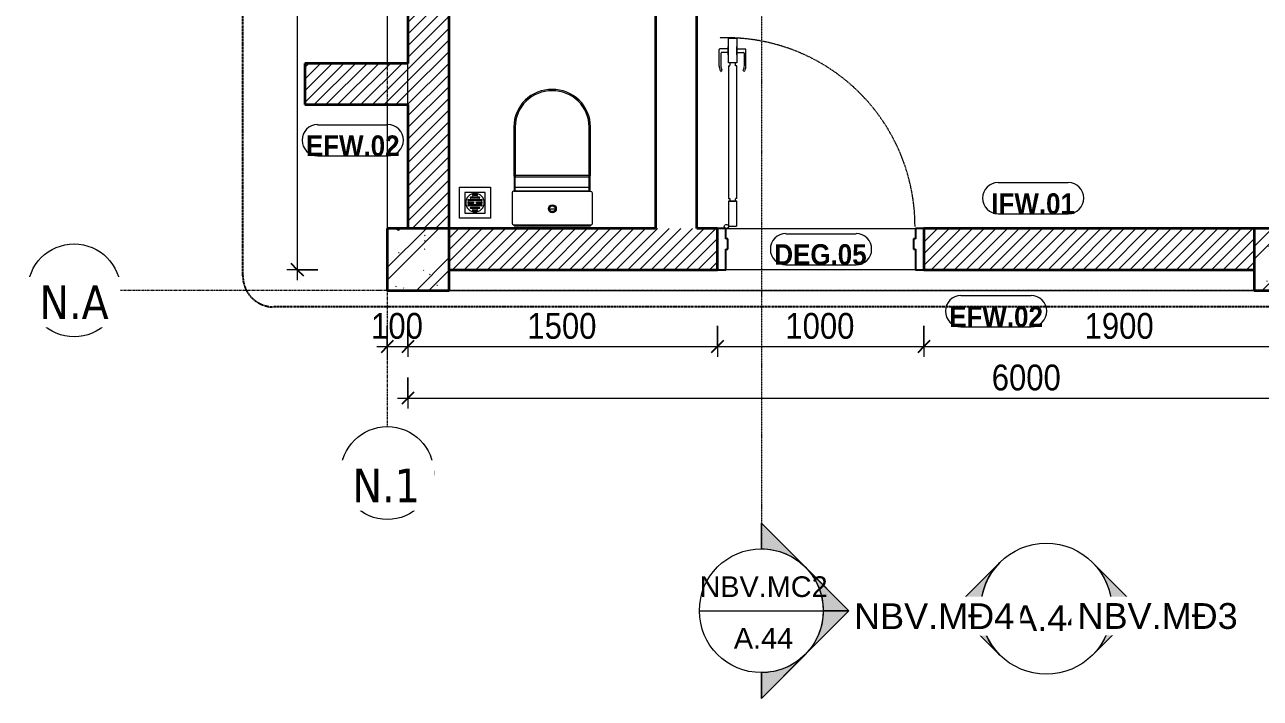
# Model space of a CAD drawing. Header units: millimetres. Extents: x 67230 to 175545, y -2320 to 85793.
# Drawn here: x 67396 to 73383, y 79442 to 82706 of the extents above; entities that cross this region are included whole.
import ezdxf

# ---------------------------------------------------------------- set-up
doc = ezdxf.new("R2010")
doc.units = ezdxf.units.MM
for name, pattern in [('Dash - Tight', [4.5, 3, -1.5]), ('Dash Dot 3_16_', [7.9375, 4.7625, -1.5875, 0, -1.5875]), ('Grid Line', [22.225, 12.7, -3.175, 3.175, -3.175]), ('Hidden', [7.14375, 4.7625, -2.38125])]:
    doc.linetypes.add(name, pattern=pattern)
for name, color, linetype, lineweight in [('A-ANNO-DIMS', 211, 'Continuous', 9), ('A-ANNO-DIMS-50', 211, 'Continuous', 9), ('A-ANNO-NOTE', 131, 'Continuous', 9), ('A-DETL-GENF-1', 92, 'Dash - Tight', 18), ('A-DETL-GENF-2', 92, 'Hidden', 25), ('A-DOOR', 31, 'Continuous', 18), ('A-DOOR-1', 31, 'Continuous', 25), ('A-DOOR-IDEN', 31, 'Continuous', 9), ('A-FLOR', 192, 'Continuous', 18), ('A-WALL', 113, 'Continuous', 18), ('A-WALL-1', 9, 'Continuous', 18), ('A-WALL-2', 113, 'Continuous', 35), ('A-WALL-PATT-1', 111, 'Continuous', 18), ('G-ANNO-SYMB', 111, 'Continuous', 9), ('G-ANNO-SYMB-1', 111, 'Dash Dot 3_16_', 18), ('M-EQPM', 50, 'Continuous', 18), ('P-SANR-FIXT', 6, 'Continuous', 18), ('S-COLS', 52, 'Continuous', 18), ('S-COLS-1', 9, 'Continuous', 18), ('S-COLS-2', 52, 'Continuous', 35), ('S-GRID-1', 1, 'Grid Line', 9), ('S-GRID-IDEN', 1, 'Continuous', 9)]:
    doc.layers.add(name, color=color, linetype=linetype, lineweight=lineweight)
doc.styles.add('Arial', font='arial.ttf', dxfattribs={"height": 125})
doc.styles.add('Arial_1', font='arial.ttf', dxfattribs={"height": 100})
doc.styles.add('Arial_B', font='arialbd.ttf', dxfattribs={"width": 0.9, "height": 100})
doc.styles.add('Tahoma_B', font='tahomabd.ttf', dxfattribs={"height": 162.5})
doc.styles.add('UTM Avo', font='', dxfattribs={"width": 0.9, "height": 125})
doc.styles.get('UTM Avo').set_extended_font_data('UTM Avo')
doc.dimstyles.new('1_Dim_chi_tiet_2_5_1', dxfattribs={"dimscale": 304.8, "dimtxt": 124.912619, "dimasz": 0.19685, "dimexe": 0.164042, "dimexo": 0.0625, "dimgap": 0.016404, "dimtad": 1, "dimdec": 0, "dimrnd": 5, "dimzin": 0, "dimdsep": 46, "dimtxsty": 'UTM Avo', "dimblk1": 'OBLIQUE', "dimblk2": 'OBLIQUE', "dimsah": 1, "dimcen": 0.09, "dimdle": 0.164042, "dimazin": 0, "dimtfac": 1, "dimtdec": 4, "dimtix": 1, "dimtmove": 0, "dimatfit": 3, "dimfxl": 0.328084, "dimfxlon": 1, "dimtvp": 1, "dimtolj": 1, "dimtzin": 0, "dimarcsym": 2})
pattern_1 = [(50, (-69302.56, -81568.23), (364.3679, -31.8783), [38.1, -419.1]), (355, (-69302.56, -81568.23), (-70.4859, 382.1133), [30.48, -335.28]), (100.451, (-69272.2, -81570.9), (293.885, 350.2334), [32.38, -356.18]), (46.184, (-69302.56, -81466.63), (542.1585, -84.0858), [57.15, -628.65]), (96.636, (-69257.4, -81473.63), (474.805, 494.8554), [48.57, -534.27]), (351.184, (-69302.56, -81466.6), (474.8102, 494.85), [45.72, -502.92]), (21, (-69251.76, -81492.03), (303.2285, -204.5305), [38.1, -419.1]), (326, (-69251.76, -81492.03), (123.6039, 368.376), [30.48, -335.28]), (71.451, (-69226.5, -81509.07), (426.8341, 163.8427), [32.38, -356.18]), (37.5, (-69302.56, -81568.23), (6.17665, 169.11015), [3.353, -327.863, 3.353, -337.007, -336.55]), (37.5, (-69302.56, -81568.23), (6.17665, 169.11015), [-671.576, 3.353, -333.197]), (7.5, (-69302.56, -81568.23), (133.63888, 200.3615), [3.353, -190.703, 3.353, -320.243, -128.27]), (7.5, (-69302.56, -81568.23), (133.63888, 200.3615), [-517.652, 3.353, -124.917]), (327.5, (-69415.85, -81568.23), (271.18182, -11.45836), [3.353, -123.647, 3.353, -918.667]), (327.5, (-69415.85, -81568.23), (271.18182, -11.45836), [-130.353, -392.887, 3.353, -522.427]), (317.5, (-69466.65, -81568.23), (296.2585, 50.85285), [3.353, -161.747, 3.353, -633.171]), (317.5, (-69466.65, -81568.23), (296.2585, 50.85285), [-168.453, -259.791, 3.353, -370.027]), (45, (-69302.56, -81568.23), (-125.7236, 125.7236), []), (45, (-69302.56, -81377.73), (-125.7236, 125.7236), [])]
pattern_2 = [(50, (-73502.56, -81568.23), (364.3679, -31.8783), [38.1, -419.1]), (355, (-73502.56, -81568.23), (-70.4859, 382.1133), [30.48, -335.28]), (100.451, (-73472.2, -81570.9), (293.885, 350.2334), [32.38, -356.18]), (46.184, (-73502.56, -81466.63), (542.1585, -84.0858), [57.15, -628.65]), (96.636, (-73457.4, -81473.63), (474.805, 494.8554), [48.57, -534.27]), (351.184, (-73502.56, -81466.6), (474.8102, 494.85), [45.72, -502.92]), (21, (-73451.76, -81492.03), (303.2285, -204.5305), [38.1, -419.1]), (326, (-73451.76, -81492.03), (123.6039, 368.376), [30.48, -335.28]), (71.451, (-73426.5, -81509.07), (426.8341, 163.8427), [32.38, -356.18]), (37.5, (-73502.56, -81568.23), (6.17665, 169.11015), [3.353, -327.863, 3.353, -337.007, -336.55]), (37.5, (-73502.56, -81568.23), (6.17665, 169.11015), [-671.576, 3.353, -333.197]), (7.5, (-73502.56, -81568.23), (133.63888, 200.3615), [3.353, -190.703, 3.353, -320.243, -128.27]), (7.5, (-73502.56, -81568.23), (133.63888, 200.3615), [-517.652, 3.353, -124.917]), (327.5, (-73615.85, -81568.23), (271.18182, -11.45836), [3.353, -123.647, 3.353, -918.667]), (327.5, (-73615.85, -81568.23), (271.18182, -11.45836), [-130.353, -392.887, 3.353, -522.427]), (317.5, (-73666.65, -81568.23), (296.2585, 50.85285), [3.353, -161.747, 3.353, -633.171]), (317.5, (-73666.65, -81568.23), (296.2585, 50.85285), [-168.453, -259.791, 3.353, -370.027]), (45, (-73502.56, -81568.23), (-125.7236, 125.7236), []), (45, (-73502.56, -81377.73), (-125.7236, 125.7236), [])]
pattern_3 = [(45, (0, 0), (-28.284271, 28.284271), [])]

# ---------------------------------------------------------------- blocks, each defined once
blk = doc.blocks.new('M_Concrete-Rectangular-Column2 - 300x300-V1-TKCS_NHÀ BẢO VỆ - MẶT BẰNG COTE _1_000')
at = {"layer": 'S-COLS-1'}
h = blk.add_hatch(dxfattribs=at)
h.set_pattern_fill('FP_2', color=256, style=0, pattern_type=2)
h.set_pattern_definition(pattern_1)
h.paths.add_polyline_path([(150, -150), (150, 150), (-150, 150), (-150, -150), (58.2, -150)])
h = blk.add_hatch(dxfattribs=at)
h.set_pattern_fill('FP_2', color=256, style=0, pattern_type=2)
h.set_pattern_definition(pattern_1)
h.paths.add_polyline_path([(150, -150), (150, 150), (-150, 150), (-150, -150), (58.2, -150)])
at = {"layer": 'S-COLS-2'}
for p, q in [((150, 150), (-150, 150)), ((-150, 150), (-150, -150)), ((150, -150), (150, 150)), ((-150, -150), (150, -150))]:
    blk.add_line(p, q, dxfattribs=at)
blk = doc.blocks.new('M_Concrete-Rectangular-Column2 - 300x300-V3-TKCS_NHÀ BẢO VỆ - MẶT BẰNG COTE _1_000')
at = {"layer": 'S-COLS-1'}
h = blk.add_hatch(dxfattribs=at)
h.set_pattern_fill('FP_4', color=256, style=0, pattern_type=2)
h.set_pattern_definition(pattern_2)
h.paths.add_polyline_path([(150, -150), (150, 150), (-150, 150), (-150, -150)])
h = blk.add_hatch(dxfattribs=at)
h.set_pattern_fill('FP_4', color=256, style=0, pattern_type=2)
h.set_pattern_definition(pattern_2)
h.paths.add_polyline_path([(150, -150), (150, 150), (-150, 150), (-150, -150)])
at = {"layer": 'S-COLS-2'}
for p, q in [((150, 150), (-150, 150)), ((-150, 150), (-150, -150)), ((150, -150), (150, 150)), ((-150, -150), (150, -150))]:
    blk.add_line(p, q, dxfattribs=at)
blk = doc.blocks.new('DOOR_CW_01 CANH MO-PANEL KINH - DIG_05-1000x2200-CỬA NHÔM KÍNH-2022776-TKCS_NHÀ BẢO VỆ - MẶT BẰNG COTE _1_000')
at = {"layer": 'A-DETL-GENF-1'}
for p, q in [((-447, 1022), (-407, 1022)), ((-447, 902), (-447, 1022)), ((-407, 1022), (-407, 902)), ((-492, 887), (-492, 966.5)), ((-449, 970.5), (-488, 970.5)), ((-449, 981.8), (-447, 981.8)), ((-449, 942.2), (-449, 981.8)), ((-447, 942.2), (-447, 981.8)), ((-407, 942.2), (-407, 981.8)), ((-405, 981.8), (-407, 981.8)), ((-405, 942.2), (-405, 981.8)), ((-405, 970.5), (-366, 970.5)), ((-362, 887), (-362, 966.5)), ((-484, 949.5), (-484, 887)), ((-449, 953.5), (-480, 953.5)), ((-447, 942.2), (-449, 942.2)), ((-407, 902), (-447, 902)), ((-413, 902), (-441, 902)), ((-441, 902), (-441, 888)), ((-413, 888), (-413, 902)), ((-407, 942.2), (-405, 942.2)), ((-405, 953.5), (-374, 953.5)), ((-370, 949.5), (-370, 887)), ((-483.9, 861.2), (-477.3, 865.8)), ((-447, 888), (-441, 888)), ((-447, 888), (-447, 246)), ((-407, 888), (-413, 888)), ((-407, 246), (-407, 888)), ((-370.1, 861.2), (-376.7, 865.8)), ((-447, 246), (-441, 246)), ((-441, 246), (-441, 232)), ((-407, 246), (-413, 246)), ((-413, 232), (-413, 246)), ((-407, 232), (-447, 232)), ((-447, 232), (-447, 112)), ((-441, 232), (-413, 232)), ((-407, 112), (-407, 232)), ((-447, 112), (-407, 112))]:
    blk.add_line(p, q, dxfattribs=at)
blk.add_circle((-457, 110), 10, dxfattribs=at)
for centre, radius, start, end in [((-457, 110), 914, 360, 92), ((-488, 966.5), 4, 90, 180), ((-366, 966.5), 4, 0, 90), ((-480, 949.5), 4, 90, 180), ((-374, 949.5), 4, 360, 90), ((-447, 887), 45, 180, 215), ((-447, 887), 37, 180, 215), ((-407, 887), 37, 325, 0), ((-407, 887), 45, 325, 0)]:
    blk.add_arc(centre, radius, start, end, dxfattribs=at)
at = {"layer": 'A-DOOR'}
blk.add_line((-457, 100), (-432, 100), dxfattribs=at)
at = {"layer": 'A-DOOR-1'}
for p, q in [((-460, 100), (-500, 100)), ((-460, 50), (-460, 100)), ((500, 100), (460, 100)), ((460, 100), (460, 50)), ((-450, 50), (-460, 50)), ((-460, -100), (-460, 0)), ((-460, 0), (-450, 0)), ((-450, 0), (-450, 50)), ((460, 50), (450, 50)), ((450, 50), (450, 0)), ((450, 0), (460, 0)), ((460, 0), (460, -100)), ((-500, -100), (-460, -100)), ((460, -100), (500, -100))]:
    blk.add_line(p, q, dxfattribs=at)
blk = doc.blocks.new('PF_Water_Closet-Duravit-Starck 3-012601 - Generic Toilet-4713156-TKCS_NHÀ BẢO VỆ - MẶT BẰNG COTE _1_000')
at = {"layer": 'P-SANR-FIXT'}
for p, q in [((-198.6, 591.8), (-198.6, 357.4)), ((-192.3, 591.8), (-192.3, 349.6)), ((165.7, 349.6), (165.7, 591.8)), ((172, 356.4), (172, 591.8)), ((171.4, 356.6), (-197.9, 356.6)), ((-197.9, 356.6), (-197.9, 280.1)), ((-197.6, 299.5), (171.7, 299.5)), ((-192.3, 280.1), (-192.3, 349.6)), ((-191.9, 349.6), (165.2, 349.6)), ((165.7, 280.1), (165.7, 349.6)), ((171.4, 280.1), (171.4, 356.6)), ((-206.9, 272.2), (-206.9, 126.1)), ((173.2, 280.1), (-201.3, 280.1)), ((-197.9, 280.1), (171.4, 280.1)), ((182.6, 126.3), (182.6, 272)), ((-25.7, 195.8), (1.3, 195.8)), ((-201.3, 118.2), (175.4, 118.2)), ((-197.1, 118.2), (-197.1, 112.7)), ((-197.1, 112.7), (172.9, 112.7)), ((172.9, 118.2), (172.9, 112.7))]:
    blk.add_line(p, q, dxfattribs=at)
for radius in [19.1, 14.6, 13.8]:
    blk.add_circle((-12.2, 195.8), radius, dxfattribs=at)
for centre, radius, start, end in [((-17.1, 591.8), 181.6, 88.81069, 180), ((-17.1, 591.8), 175.2, 88.76758, 180), ((-9.5, 591.8), 181.6, 0, 91.18931), ((-9.5, 591.8), 175.2, 0, 91.23242), ((-191.9, 356.4), 6.83, 172.03659, 270), ((165.2, 356.4), 6.83, 270, 0), ((-199.6, 273), 7.31, 103.74834, 186.25166), ((173.2, 270.5), 9.56, 8.97384, 90), ((-199.6, 125.3), 7.31, 173.74834, 256.25166), ((175.4, 125.5), 7.27, 270, 6.33045)]:
    blk.add_arc(centre, radius, start, end, dxfattribs=at)
blk = doc.blocks.new('THU NUOC - THU NUOC-1275255-TKCS_NHÀ BẢO VỆ - MẶT BẰNG COTE _1_000')
at = {"layer": 'M-EQPM'}
for p, q in [((-66.3, -70.6), (-66.3, 79.4)), ((-66.3, 79.4), (83.7, 79.4)), ((83.7, 79.4), (83.7, -70.6)), ((58.7, 54.4), (-41.3, 54.4)), ((-41.3, 54.4), (-41.3, -45.6)), ((-23.3, 19.6), (40.9, 19.6)), ((40.9, 13.6), (-23.3, 13.6)), ((-23.3, 7.2), (0.7, 7.2)), ((0.7, 1.2), (-23.3, 1.2)), ((-11, 32.1), (28.5, 32.1)), ((28.5, 26.1), (-11, 26.1)), ((-1.1, 44.5), (18.5, 44.5)), ((18.5, 38.5), (-1.1, 38.5)), ((0.7, 7.2), (0.7, 1.2)), ((16.7, 1.2), (16.7, 7.2)), ((16.7, 7.2), (40.9, 7.2)), ((40.9, 1.2), (16.7, 1.2)), ((58.7, -45.6), (58.7, 54.4)), ((-41.3, -45.6), (58.7, -45.6)), ((-23.3, -4.8), (40.9, -4.8)), ((40.9, -10.8), (-23.3, -10.8)), ((-11, -17.3), (28.5, -17.3)), ((28.5, -23.3), (-11, -23.3)), ((-1.1, -29.6), (18.5, -29.6)), ((18.5, -35.6), (-1.1, -35.6)), ((83.7, -70.6), (-66.3, -70.6))]:
    blk.add_line(p, q, dxfattribs=at)
for centre, radius, start, end in [((8.7, 4.4), 45, 0, 180), ((8.7, 4.4), 45, 360, 180), ((8.7, 4.4), 45, 180, 0), ((8.7, 4.4), 45, 180, 360), ((-23.3, 16.6), 3, 90, 270), ((-23.3, 4.2), 3, 90, 270), ((-11, 29.1), 3, 90, 270), ((-1.1, 41.5), 3, 90, 270), ((18.5, 41.5), 3, 270, 90), ((28.5, 29.1), 3, 270, 90), ((40.9, 16.6), 3, 270, 90), ((40.9, 4.2), 3, 270, 90), ((-23.3, -7.8), 3, 90, 270), ((-11, -20.3), 3, 90, 270), ((-1.1, -32.6), 3, 90, 270), ((18.5, -32.6), 3, 270, 90), ((28.5, -20.3), 3, 270, 90), ((40.9, -7.8), 3, 270, 90)]:
    blk.add_arc(centre, radius, start, end, dxfattribs=at)
blk = doc.blocks.new('BORDER VIEW - BORDER VIEW-4796324-TKCS_NHÀ BẢO VỆ - MẶT BẰNG COTE _1_000')
at = {"layer": 'A-DETL-GENF-2'}
for p, q in [((0, 150), (0, 3139.3)), ((7447.1, 0), (150, 0))]:
    blk.add_line(p, q, dxfattribs=at)
blk.add_arc((150, 150), 150, 180, 270, dxfattribs=at)
blk = doc.blocks.new('DIMBLOCK6-TKCS_NHÀ BẢO VỆ - MẶT BẰNG COTE _1_000')
at = {"layer": 'A-ANNO-DIMS-50'}
for p, q in [((68716.1, 84368.2), (68716.1, 81468.2)), ((68816.1, 84318.2), (68666.1, 84318.2)), ((68716.1, 84318.2), (68816.1, 84318.2)), ((68816.1, 81518.2), (68666.1, 81518.2)), ((68716.1, 81518.2), (68816.1, 81518.2))]:
    blk.add_line(p, q, dxfattribs=at)
at = {"layer": 'A-ANNO-DIMS-50', "lineweight": 25}
for p, q in [((68716.1, 84318.2), (68686.1, 84348.2)), ((68716.1, 84318.2), (68746.1, 84288.2)), ((68716.1, 81518.2), (68686.1, 81548.2)), ((68716.1, 81518.2), (68746.1, 81488.2))]:
    blk.add_line(p, q, dxfattribs=at)
at = {"layer": 'A-ANNO-DIMS-50', "color": 0, "insert": (68553.7, 82747.1), "char_height": 125, "width": 410.824, "attachment_point": 1, "rotation": 90, "line_spacing_factor": 1.110334, "style": 'UTM Avo'}
blk.add_mtext('2800', dxfattribs=at)
blk = doc.blocks.new('_Oblique')
at = {"color": 0, "linetype": 'ByBlock', "lineweight": -2}
blk.add_line((-0.5, -0.5), (0.5, 0.5), dxfattribs=at)
blk = doc.blocks.new('STN_Door Tag - STN_Door Tag-1788670-TKCS_NHÀ BẢO VỆ - MẶT BẰNG COTE _1_000')
at = {"layer": 'A-DOOR-IDEN'}
for p, q in [((-3.37, 1.49), (3.43, 1.49)), ((-3.37, -1.52), (3.43, -1.52))]:
    blk.add_line(p, q, dxfattribs=at)
for centre, start, end in [((-3.37, -0.01), 90, 270), ((3.43, -0.01), 270, 90)]:
    blk.add_arc(centre, 1.51, start, end, dxfattribs=at)
blk = doc.blocks.new('Elevation - Filled Arrow-125290-TKCS_NHÀ BẢO VỆ - MẶT BẰNG COTE _1_000')
at = {"layer": 'G-ANNO-SYMB'}
blk.add_circle((0, 0), 6.35, dxfattribs=at)
blk = doc.blocks.new('Elevation - Filled Arrow-128304-TKCS_NHÀ BẢO VỆ - MẶT BẰNG COTE _1_000')
at = {"layer": 'G-ANNO-SYMB'}
h = blk.add_hatch(color=256, dxfattribs=at)
edge = h.paths.add_edge_path()
edge.add_line((0, 8.98), (4.49, 4.49))
edge.add_arc((0, 0), 6.35, 45, 135)
edge.add_line((-4.49, 4.49), (0, 8.98))
for p, q in [((0, 8.98), (-4.49, 4.49)), ((0, 8.98), (-4.49, 4.49)), ((4.49, 4.49), (0, 8.98)), ((4.49, 4.49), (0, 8.98))]:
    blk.add_line(p, q, dxfattribs=at)
blk.add_arc((0, 0), 6.35, 45, 135, dxfattribs=at)
blk = doc.blocks.new('Section - M_Section Head - Filled-352373-TKCS_NHÀ BẢO VỆ - MẶT BẰNG COTE _1_000')
at = {"layer": 'G-ANNO-SYMB'}
h = blk.add_hatch(color=256, dxfattribs=at)
edge = h.paths.add_edge_path()
edge.add_line((-6, 8.49), (-6, 6))
edge.add_arc((-6, 0), 6, 90, 135)
edge.add_line((-10.24, 4.24), (-6, 8.49))
h = blk.add_hatch(color=256, dxfattribs=at)
edge = h.paths.add_edge_path()
edge.add_line((-6, 8.49), (-1.76, 4.24))
edge.add_arc((-6, 0), 6, 45, 90)
edge.add_line((-6, 6), (-6, 8.49))
h = blk.add_hatch(color=256, dxfattribs=at)
edge = h.paths.add_edge_path()
edge.add_line((-14.49, 0), (-10.24, 4.24))
edge.add_arc((-6, 0), 6, 135, 180)
edge.add_line((-12, 0), (-14.49, 0))
h = blk.add_hatch(color=256, dxfattribs=at)
edge = h.paths.add_edge_path()
edge.add_line((2.49, 0), (0, 0))
edge.add_arc((-6, 0), 6, 360, 405)
edge.add_line((-1.76, 4.24), (2.49, 0))
for p, q in [((-6, 8.49), (-14.49, 0)), ((-6, 8.49), (-10.24, 4.24)), ((-6, 8.49), (2.49, 0)), ((-6, 6), (-6, 8.49)), ((-6, 8.49), (-6, 6)), ((-1.76, 4.24), (-6, 8.49)), ((-10.24, 4.24), (-14.49, 0)), ((2.49, 0), (-1.76, 4.24)), ((-14.49, 0), (-12, 0)), ((0, 0), (2.49, 0)), ((-12, 0), (-14.49, 0)), ((0, 0), (2.49, 0))]:
    blk.add_line(p, q, dxfattribs=at)
for start, end in [(360, 180), (90, 135), (45, 90), (135, 180), (360, 45), (180, 360)]:
    blk.add_arc((-6, 0), 6, start, end, dxfattribs=at)
blk = doc.blocks.new('Grid - M_Grid Head - Circle-353313-TKCS_NHÀ BẢO VỆ - MẶT BẰNG COTE _1_000')
at = {"layer": 'S-GRID-IDEN'}
blk.add_circle((0, 0), 4.5, dxfattribs=at)
blk = doc.blocks.new('DIMBLOCK7-TKCS_NHÀ BẢO VỆ - MẶT BẰNG COTE _1_000')
at = {"layer": 'A-ANNO-DIMS-50'}
for p, q in [((69152.6, 81246.5), (69152.6, 81096.5)), ((69152.6, 81146.5), (69152.6, 81246.5)), ((69252.6, 81246.5), (69252.6, 81096.5)), ((69252.6, 81146.5), (69252.6, 81246.5)), ((69102.6, 81146.5), (69252.6, 81146.5))]:
    blk.add_line(p, q, dxfattribs=at)
at = {"layer": 'A-ANNO-DIMS-50', "lineweight": 25}
for p, q in [((69152.6, 81146.5), (69122.6, 81116.5)), ((69152.6, 81146.5), (69182.6, 81176.5)), ((69252.6, 81146.5), (69222.6, 81116.5)), ((69252.6, 81146.5), (69282.6, 81176.5))]:
    blk.add_line(p, q, dxfattribs=at)
at = {"layer": 'A-ANNO-DIMS-50', "color": 0, "insert": (69074.2, 81308.9), "char_height": 125, "width": 308.118, "attachment_point": 1, "line_spacing_factor": 1.110334, "style": 'UTM Avo'}
blk.add_mtext('100', dxfattribs=at)
blk = doc.blocks.new('DIMBLOCK8-TKCS_NHÀ BẢO VỆ - MẶT BẰNG COTE _1_000')
at = {"layer": 'A-ANNO-DIMS-50'}
for p, q in [((69252.6, 81246.5), (69252.6, 81096.5)), ((69252.6, 81146.5), (69252.6, 81246.5)), ((70752.6, 81246.5), (70752.6, 81096.5)), ((70752.6, 81146.5), (70752.6, 81246.5)), ((69252.6, 81146.5), (70752.6, 81146.5))]:
    blk.add_line(p, q, dxfattribs=at)
at = {"layer": 'A-ANNO-DIMS-50', "lineweight": 25}
for p, q in [((69252.6, 81146.5), (69222.6, 81116.5)), ((69252.6, 81146.5), (69282.6, 81176.5)), ((70752.6, 81146.5), (70722.6, 81116.5)), ((70752.6, 81146.5), (70782.6, 81176.5))]:
    blk.add_line(p, q, dxfattribs=at)
at = {"layer": 'A-ANNO-DIMS-50', "color": 0, "insert": (69831.4, 81308.9), "char_height": 125, "width": 410.824, "attachment_point": 1, "line_spacing_factor": 1.110334, "style": 'UTM Avo'}
blk.add_mtext('1500', dxfattribs=at)
blk = doc.blocks.new('DIMBLOCK9-TKCS_NHÀ BẢO VỆ - MẶT BẰNG COTE _1_000')
at = {"layer": 'A-ANNO-DIMS-50'}
for p, q in [((70752.6, 81246.5), (70752.6, 81096.5)), ((70752.6, 81146.5), (70752.6, 81246.5)), ((71752.6, 81246.5), (71752.6, 81096.5)), ((71752.6, 81146.5), (71752.6, 81246.5)), ((70752.6, 81146.5), (71752.6, 81146.5))]:
    blk.add_line(p, q, dxfattribs=at)
at = {"layer": 'A-ANNO-DIMS-50', "lineweight": 25}
for p, q in [((70752.6, 81146.5), (70722.6, 81116.5)), ((70752.6, 81146.5), (70782.6, 81176.5)), ((71752.6, 81146.5), (71722.6, 81116.5)), ((71752.6, 81146.5), (71782.6, 81176.5))]:
    blk.add_line(p, q, dxfattribs=at)
at = {"layer": 'A-ANNO-DIMS-50', "color": 0, "insert": (71081.4, 81308.9), "char_height": 125, "width": 410.824, "attachment_point": 1, "line_spacing_factor": 1.110334, "style": 'UTM Avo'}
blk.add_mtext('1000', dxfattribs=at)
blk = doc.blocks.new('DIMBLOCK10-TKCS_NHÀ BẢO VỆ - MẶT BẰNG COTE _1_000')
at = {"layer": 'A-ANNO-DIMS-50'}
for p, q in [((71752.6, 81246.5), (71752.6, 81096.5)), ((71752.6, 81146.5), (71752.6, 81246.5)), ((73652.6, 81246.5), (73652.6, 81096.5)), ((73652.6, 81146.5), (73652.6, 81246.5)), ((71752.6, 81146.5), (73652.6, 81146.5))]:
    blk.add_line(p, q, dxfattribs=at)
at = {"layer": 'A-ANNO-DIMS-50', "lineweight": 25}
for p, q in [((71752.6, 81146.5), (71722.6, 81116.5)), ((71752.6, 81146.5), (71782.6, 81176.5)), ((73652.6, 81146.5), (73622.6, 81116.5)), ((73652.6, 81146.5), (73682.6, 81176.5))]:
    blk.add_line(p, q, dxfattribs=at)
at = {"layer": 'A-ANNO-DIMS-50', "color": 0, "insert": (72531.4, 81308.9), "char_height": 125, "width": 410.824, "attachment_point": 1, "line_spacing_factor": 1.110334, "style": 'UTM Avo'}
blk.add_mtext('1900', dxfattribs=at)
blk = doc.blocks.new('DIMBLOCK13-TKCS_NHÀ BẢO VỆ - MẶT BẰNG COTE _1_000')
at = {"layer": 'A-ANNO-DIMS-50'}
for p, q in [((69252.6, 80996.5), (69252.6, 80846.5)), ((69252.6, 80896.5), (69252.6, 80996.5)), ((75252.6, 80996.5), (75252.6, 80846.5)), ((75252.6, 80896.5), (75252.6, 80996.5)), ((69202.6, 80896.5), (75302.6, 80896.5))]:
    blk.add_line(p, q, dxfattribs=at)
at = {"layer": 'A-ANNO-DIMS-50', "lineweight": 25}
for p, q in [((69252.6, 80896.5), (69222.6, 80866.5)), ((69252.6, 80896.5), (69282.6, 80926.5)), ((75252.6, 80896.5), (75222.6, 80866.5)), ((75252.6, 80896.5), (75282.6, 80926.5))]:
    blk.add_line(p, q, dxfattribs=at)
at = {"layer": 'A-ANNO-DIMS-50', "color": 0, "insert": (72081.4, 81058.9), "char_height": 125, "width": 410.824, "attachment_point": 1, "line_spacing_factor": 1.110334, "style": 'UTM Avo'}
blk.add_mtext('6000', dxfattribs=at)
blk = doc.blocks.new('NCV_GHI CHU VAT LIEU HOAN THIEN - NCV_GHI CHU VAT LIEU HOAN THIEN-2360914-TKCS_NHÀ BẢO VỆ - MẶT BẰNG COTE _1_000')
at = {"layer": 'A-ANNO-NOTE'}
for p, q in [((-3.37, 1.49), (3.43, 1.49)), ((-3.37, -1.52), (3.43, -1.52))]:
    blk.add_line(p, q, dxfattribs=at)
for centre, start, end in [((-3.37, -0.01), 90, 270), ((3.43, -0.01), 270, 90)]:
    blk.add_arc(centre, 1.51, start, end, dxfattribs=at)

msp = doc.modelspace()

# ---------------------------------------------------------------- hatches: boundary and pattern name
at = {"layer": 'A-WALL-1'}
h = msp.add_hatch(dxfattribs=at)
h.set_pattern_fill('FP_5', color=256, style=0, pattern_type=2)
h.set_pattern_definition(pattern_3)
h.paths.add_polyline_path([(69452.6, 81718.2), (69452.6, 83518.2), (69252.6, 83518.2), (69252.6, 81718.2), (69360.8, 81718.2)])
h = msp.add_hatch(dxfattribs=at)
h.set_pattern_fill('FP_5', color=256, style=0, pattern_type=2)
h.set_pattern_definition(pattern_3)
h.paths.add_polyline_path([(69452.6, 81718.2), (69452.6, 83518.2), (69252.6, 83518.2), (69252.6, 81718.2), (69360.8, 81718.2)])
h = msp.add_hatch(dxfattribs=at)
h.set_pattern_fill('FP_5', color=256, style=0, pattern_type=2)
h.set_pattern_definition(pattern_3)
h.paths.add_polyline_path([(73352.6, 81518.2), (73352.6, 81718.2), (71752.6, 81718.2), (71752.6, 81518.2), (72631.9, 81518.2)])
h.paths.add_polyline_path([(69906, 81518.2), (70752.6, 81518.2), (70752.6, 81718.2), (69452.6, 81718.2), (69452.6, 81518.2), (69633.4, 81518.2)])
h = msp.add_hatch(dxfattribs=at)
h.set_pattern_fill('FP_5', color=256, style=0, pattern_type=2)
h.set_pattern_definition(pattern_3)
h.paths.add_polyline_path([(73352.6, 81518.2), (73352.6, 81718.2), (71752.6, 81718.2), (71752.6, 81518.2), (72631.9, 81518.2)])
h.paths.add_polyline_path([(69906, 81518.2), (70752.6, 81518.2), (70752.6, 81718.2), (69452.6, 81718.2), (69452.6, 81518.2), (69633.4, 81518.2)])
at = {"layer": 'A-WALL-PATT-1'}
h = msp.add_hatch(dxfattribs=at)
h.set_pattern_fill('FP_5', color=256, style=0, pattern_type=2)
h.set_pattern_definition(pattern_3)
h.paths.add_polyline_path([(69252.6, 82318.2), (69252.6, 82518.2), (68752.6, 82518.2), (68752.6, 82318.2)])

# ---------------------------------------------------------------- linework, layer by layer
at = {"layer": 'A-FLOR'}
for p, q in [((69152.6, 84118.2), (69152.6, 82518.2)), ((69152.6, 82318.2), (69152.6, 81718.2)), ((69452.6, 81418.2), (73352.6, 81418.2))]:
    msp.add_line(p, q, dxfattribs=at)
at = {"layer": 'A-WALL'}
for p, q in [((69252.6, 82318.2), (69252.6, 82518.2)), ((70792.6, 81718.2), (71712.6, 81718.2)), ((71712.6, 81518.2), (70792.6, 81518.2))]:
    msp.add_line(p, q, dxfattribs=at)
at = {"layer": 'A-WALL-2'}
for p, q in [((69252.6, 83518.2), (69252.6, 82518.2)), ((69452.6, 81718.2), (69452.6, 83518.2)), ((70452.6, 83418.2), (70452.6, 81718.2)), ((70652.6, 81718.2), (70652.6, 83418.2)), ((69252.6, 82518.2), (68752.6, 82518.2)), ((68752.6, 82518.2), (68752.6, 82318.2)), ((68752.6, 82318.2), (69252.6, 82318.2)), ((69252.6, 82318.2), (69252.6, 81718.2)), ((70452.6, 81718.2), (69452.6, 81718.2)), ((70752.6, 81718.2), (70652.6, 81718.2)), ((70752.6, 81518.2), (70752.6, 81718.2)), ((73352.6, 81718.2), (71752.6, 81718.2)), ((71752.6, 81718.2), (71752.6, 81518.2)), ((69452.6, 81518.2), (70752.6, 81518.2)), ((71752.6, 81518.2), (73352.6, 81518.2))]:
    msp.add_line(p, q, dxfattribs=at)
at = {"layer": 'G-ANNO-SYMB'}
msp.add_line((70665, 79866.2), (71265, 79866.2), dxfattribs=at)
at = {"layer": 'G-ANNO-SYMB-1'}
msp.add_line((70965, 85538.5), (70965, 80166.2), dxfattribs=at)
at = {"layer": 'S-GRID-1'}
for p, q in [((69152.6, 84076.4), (69152.6, 82008.2)), ((69152.6, 82008.2), (69152.6, 80758.2)), ((75906.9, 81418.2), (69110.2, 81418.2))]:
    msp.add_line(p, q, dxfattribs=at)

# ---------------------------------------------------------------- block references
at = {"layer": 'A-ANNO-NOTE', "xscale": 50, "yscale": 50, "zscale": 50}
for p in [(68983.5, 82146.3), (72280.8, 81865.8), (72100.8, 81318.4)]:
    msp.add_blockref('NCV_GHI CHU VAT LIEU HOAN THIEN - NCV_GHI CHU VAT LIEU HOAN THIEN-2360914-TKCS_NHÀ BẢO VỆ - MẶT BẰNG COTE _1_000', p, dxfattribs=at)
at = {"layer": 'A-DETL-GENF-1'}
msp.add_blockref('BORDER VIEW - BORDER VIEW-4796324-TKCS_NHÀ BẢO VỆ - MẶT BẰNG COTE _1_000', (68452.6, 81338.2), dxfattribs=at)
at = {"layer": 'A-DOOR'}
msp.add_blockref('DOOR_CW_01 CANH MO-PANEL KINH - DIG_05-1000x2200-CỬA NHÔM KÍNH-2022776-TKCS_NHÀ BẢO VỆ - MẶT BẰNG COTE _1_000', (71252.6, 81618.2), dxfattribs=at)
at = {"layer": 'A-DOOR-IDEN', "xscale": 49.99999999999998, "yscale": 49.99999999999998, "zscale": 49.99999999999998}
msp.add_blockref('STN_Door Tag - STN_Door Tag-1788670-TKCS_NHÀ BẢO VỆ - MẶT BẰNG COTE _1_000', (71252.6, 81618.2), dxfattribs=at)
at = {"layer": 'G-ANNO-SYMB', "xscale": 49.99999999999998, "yscale": 49.99999999999998, "zscale": 49.99999999999998}
msp.add_blockref('Elevation - Filled Arrow-125290-TKCS_NHÀ BẢO VỆ - MẶT BẰNG COTE _1_000', (72345.6, 79876), dxfattribs=at)
at = {"layer": 'G-ANNO-SYMB', "xscale": 49.99999999999998, "yscale": 49.99999999999998, "zscale": 49.99999999999998, "rotation": 90}
msp.add_blockref('Elevation - Filled Arrow-128304-TKCS_NHÀ BẢO VỆ - MẶT BẰNG COTE _1_000', (72345.6, 79876), dxfattribs=at)
at = {"layer": 'M-EQPM'}
msp.add_blockref('THU NUOC - THU NUOC-1275255-TKCS_NHÀ BẢO VỆ - MẶT BẰNG COTE _1_000', (69568.8, 81838.8), dxfattribs=at)
at = {"layer": 'P-SANR-FIXT'}
msp.add_blockref('PF_Water_Closet-Duravit-Starck 3-012601 - Generic Toilet-4713156-TKCS_NHÀ BẢO VỆ - MẶT BẰNG COTE _1_000', (69964.7, 81618.2), dxfattribs=at)
at = {"layer": 'S-COLS'}
for name, p in [('M_Concrete-Rectangular-Column2 - 300x300-V1-TKCS_NHÀ BẢO VỆ - MẶT BẰNG COTE _1_000', (69302.6, 81568.2)), ('M_Concrete-Rectangular-Column2 - 300x300-V3-TKCS_NHÀ BẢO VỆ - MẶT BẰNG COTE _1_000', (73502.6, 81568.2))]:
    msp.add_blockref(name, p, dxfattribs=at)
at = {"layer": 'S-GRID-IDEN', "xscale": 49.99999999999998, "yscale": 49.99999999999998, "zscale": 49.99999999999998}
for p, rotation in [((67635.2, 81418.2), 90), ((69152.6, 80533.2), 180)]:
    msp.add_blockref('Grid - M_Grid Head - Circle-353313-TKCS_NHÀ BẢO VỆ - MẶT BẰNG COTE _1_000', p, dxfattribs=dict(at, rotation=rotation))

# ---------------------------------------------------------------- texts
at = {"layer": 'A-ANNO-NOTE', "char_height": 100, "attachment_point": 5, "line_spacing_factor": 0.936439, "style": 'Arial_B'}
for s, insert, width in [('\\pt2.25,4.5,6.75,9,11.25,13.5,15.75,18,20.25,22.5,24.75,27,29.25,31.5,33.75,36,38.25,40.5,42.75,45,47.25,49.5,51.75,54,56.25,58.5,60.75,63,65.25,67.5,69.75,72;EFW.02', (68985.1, 82118.4), 461.25), ('\\pt2.25,4.5,6.75,9,11.25,13.5,15.75,18,20.25,22.5,24.75,27,29.25,31.5,33.75,36,38.25,40.5,42.75,45,47.25,49.5,51.75,54,56.25,58.5,60.75,63,65.25,67.5,69.75,72;IFW.01', (72282.1, 81838), 410.85), ('\\pt2.25,4.5,6.75,9,11.25,13.5,15.75,18,20.25,22.5,24.75,27,29.25,31.5,33.75,36,38.25,40.5,42.75,45,47.25,49.5,51.75,54,56.25,58.5,60.75,63,65.25,67.5,69.75,72;EFW.02', (72102.4, 81290.5), 461.25)]:
    msp.add_mtext(s, dxfattribs=dict(at, insert=insert, width=width))
at = {"layer": 'A-DOOR-IDEN', "insert": (71251.6, 81591.5), "char_height": 100, "width": 458.55, "attachment_point": 5, "line_spacing_factor": 0.936439, "style": 'Arial_B'}
msp.add_mtext('\\pt2.25,4.5,6.75,9,11.25,13.5,15.75,18,20.25,22.5,24.75,27,29.25,31.5,33.75,36,38.25,40.5,42.75,45,47.25,49.5,51.75,54,56.25,58.5,60.75,63,65.25,67.5,69.75,72;DEG.05', dxfattribs=at)
at = {"layer": 'G-ANNO-SYMB', "char_height": 100, "attachment_point": 5, "line_spacing_factor": 0.936439, "style": 'Arial_1'}
for s, insert, width in [('\\pt635,1270,1905,2540,3175,3810,4445,5080,5715,6350,6985,7620,8255,8890,9525,10160,10795,11430,12065,12700,13335,13970,14605,15240,15875,16510,17145,17780,18415,19050,19685,20320;NBV.MC2', (70975.8, 79982.2), 635), ('\\pt635,1270,1905,2540,3175,3810,4445,5080,5715,6350,6985,7620,8255,8890,9525,10160,10795,11430,12065,12700,13335,13970,14605,15240,15875,16510,17145,17780,18415,19050,19685,20320;A.44', (70975.6, 79732.8), 297.5)]:
    msp.add_mtext(s, dxfattribs=dict(at, insert=insert, width=width))

# ---------------------------------------------------------------- dimensions: what is measured, and where the dimension line sits
at = {"layer": 'A-ANNO-DIMS'}
dim = msp.add_linear_dim(base=(68716.1, 81518.2), p1=(68816.1, 84318.2), p2=(68816.1, 81518.2), angle=90, dimstyle='1_Dim_chi_tiet_2_5_1', override={"dimpost": '<>', "dimfxl": 2800}, dxfattribs=at)
dim.commit()
dim.dimension.update_dxf_attribs({"geometry": 'DIMBLOCK6-TKCS_NHÀ BẢO VỆ - MẶT BẰNG COTE _1_000', "text_midpoint": (68646.4, 82918.2)})
for base, p1, p2, override, picture, middle in [((69252.6, 81146.5), (69152.6, 81246.5), (69252.6, 81246.5), {"dimpost": '<>', "dimfxl": 100}, 'DIMBLOCK7-TKCS_NHÀ BẢO VỆ - MẶT BẰNG COTE _1_000', (69202.6, 81216.2)), ((70752.6, 81146.5), (69252.6, 81246.5), (70752.6, 81246.5), {"dimpost": '<>', "dimfxl": 1500}, 'DIMBLOCK8-TKCS_NHÀ BẢO VỆ - MẶT BẰNG COTE _1_000', (70002.6, 81216.2)), ((71752.6, 81146.5), (70752.6, 81246.5), (71752.6, 81246.5), {"dimpost": '<>', "dimfxl": 1000}, 'DIMBLOCK9-TKCS_NHÀ BẢO VỆ - MẶT BẰNG COTE _1_000', (71252.6, 81216.2)), ((73652.6, 81146.5), (71752.6, 81246.5), (73652.6, 81246.5), {"dimpost": '<>', "dimfxl": 1900}, 'DIMBLOCK10-TKCS_NHÀ BẢO VỆ - MẶT BẰNG COTE _1_000', (72702.6, 81216.2)), ((75252.6, 80896.5), (69252.6, 80996.5), (75252.6, 80996.5), {"dimpost": '<>', "dimfxl": 6000}, 'DIMBLOCK13-TKCS_NHÀ BẢO VỆ - MẶT BẰNG COTE _1_000', (72252.6, 80966.2))]:
    dim = msp.add_linear_dim(base=base, p1=p1, p2=p2, dimstyle='1_Dim_chi_tiet_2_5_1', override=override, dxfattribs=at)
    dim.commit()
    dim.dimension.update_dxf_attribs({"geometry": picture, "text_midpoint": middle})

# ---------------------------------------------------------------- next in the draw order: texts
at = {"layer": 'G-ANNO-SYMB', "insert": (72365.2, 79830.3), "char_height": 125, "width": 360.5, "attachment_point": 5, "line_spacing_factor": 0.936439, "style": 'Arial', "bg_fill": 3, "box_fill_scale": 1.25, "bg_fill_color": 256, "bg_fill_true_color": 13158600, "bg_fill_transparency": 0}
msp.add_mtext('\\pt625,1250,1875,2500,3125,3750,4375,5000,5625,6250,6875,7500,8125,8750,9375,10000,10625,11250,11875,12500,13125,13750,14375,15000,15625,16250,16875,17500,18125,18750,19375,20000;A.44', dxfattribs=at)
at = {"layer": 'S-GRID-IDEN', "char_height": 162.5, "attachment_point": 5, "line_spacing_factor": 0.996129, "style": 'Tahoma_B', "bg_fill": 3, "box_fill_scale": 1.25, "bg_fill_color": 256, "bg_fill_true_color": 13158600, "bg_fill_transparency": 0}
for s, insert, width in [('\\pt634.99962,1269.99925,1905.0005,2540.00013,3174.99975,3809.99937,4445.00062,5080.00025,5714.99987,6349.9995,6985.00075,7620.00037,8255,8889.99962,9524.99925,10160.0005,10795.00013,11429.99975,12064.99938,12700.00063,13335.00025,13969.99988,14604.9995,15240.00075,15875.00038,16510,17144.99963,17779.99925,18415.0005,19050.00013,19684.99975,20319.99938;N.A', (67634.7, 81360.9), 397), ('\\pt634.99962,1269.99925,1905.0005,2540.00013,3174.99975,3809.99937,4445.00062,5080.00025,5714.99987,6349.9995,6985.00075,7620.00037,8255,8889.99962,9524.99925,10160.0005,10795.00013,11429.99975,12064.99938,12700.00063,13335.00025,13969.99988,14604.9995,15240.00075,15875.00038,16510,17144.99963,17779.99925,18415.0005,19050.00013,19684.99975,20319.99938;N.1', (69147, 80473.3), 387)]:
    msp.add_mtext(s, dxfattribs=dict(at, insert=insert, width=width))

# ---------------------------------------------------------------- next in the draw order: linework, layer by layer
at = {"layer": 'S-GRID-1'}
msp.add_line((69110.2, 81418.2), (67860.2, 81418.2), dxfattribs=at)

# ---------------------------------------------------------------- next in the draw order: block references
at = {"layer": 'G-ANNO-SYMB', "extrusion": (0, 0, -1), "xscale": 49.99999999999998, "yscale": 49.99999999999998, "zscale": 49.99999999999998, "rotation": 89.9999999999998}
msp.add_blockref('Elevation - Filled Arrow-128304-TKCS_NHÀ BẢO VỆ - MẶT BẰNG COTE _1_000', (-72345.6, 79876), dxfattribs=at)

# ---------------------------------------------------------------- next in the draw order: texts
at = {"layer": 'G-ANNO-SYMB', "insert": (71802.4, 79839.8), "char_height": 125, "width": 774, "attachment_point": 5, "line_spacing_factor": 0.936439, "style": 'Arial', "bg_fill": 3, "box_fill_scale": 1.25, "bg_fill_color": 256, "bg_fill_true_color": 13158600, "bg_fill_transparency": 0}
msp.add_mtext('\\pt625,1250,1875,2500,3125,3750,4375,5000,5625,6250,6875,7500,8125,8750,9375,10000,10625,11250,11875,12500,13125,13750,14375,15000,15625,16250,16875,17500,18125,18750,19375,20000;NBV.MĐ4', dxfattribs=at)

# ---------------------------------------------------------------- next in the draw order: block references
at = {"layer": 'G-ANNO-SYMB', "extrusion": (0, 0, -1), "xscale": 49.99999999999998, "yscale": 49.99999999999998, "zscale": 49.99999999999998, "rotation": 90.00000000000053}
msp.add_blockref('Section - M_Section Head - Filled-352373-TKCS_NHÀ BẢO VỆ - MẶT BẰNG COTE _1_000', (-70965, 80166.2), dxfattribs=at)

# ---------------------------------------------------------------- next in the draw order: texts
at = {"layer": 'G-ANNO-SYMB', "insert": (72885.2, 79839.8), "char_height": 125, "width": 774, "attachment_point": 5, "line_spacing_factor": 0.936439, "style": 'Arial', "bg_fill": 3, "box_fill_scale": 1.25, "bg_fill_color": 256, "bg_fill_true_color": 13158600, "bg_fill_transparency": 0}
msp.add_mtext('\\pt625,1250,1875,2500,3125,3750,4375,5000,5625,6250,6875,7500,8125,8750,9375,10000,10625,11250,11875,12500,13125,13750,14375,15000,15625,16250,16875,17500,18125,18750,19375,20000;NBV.MĐ3', dxfattribs=at)

doc.saveas('drawing.dxf')
